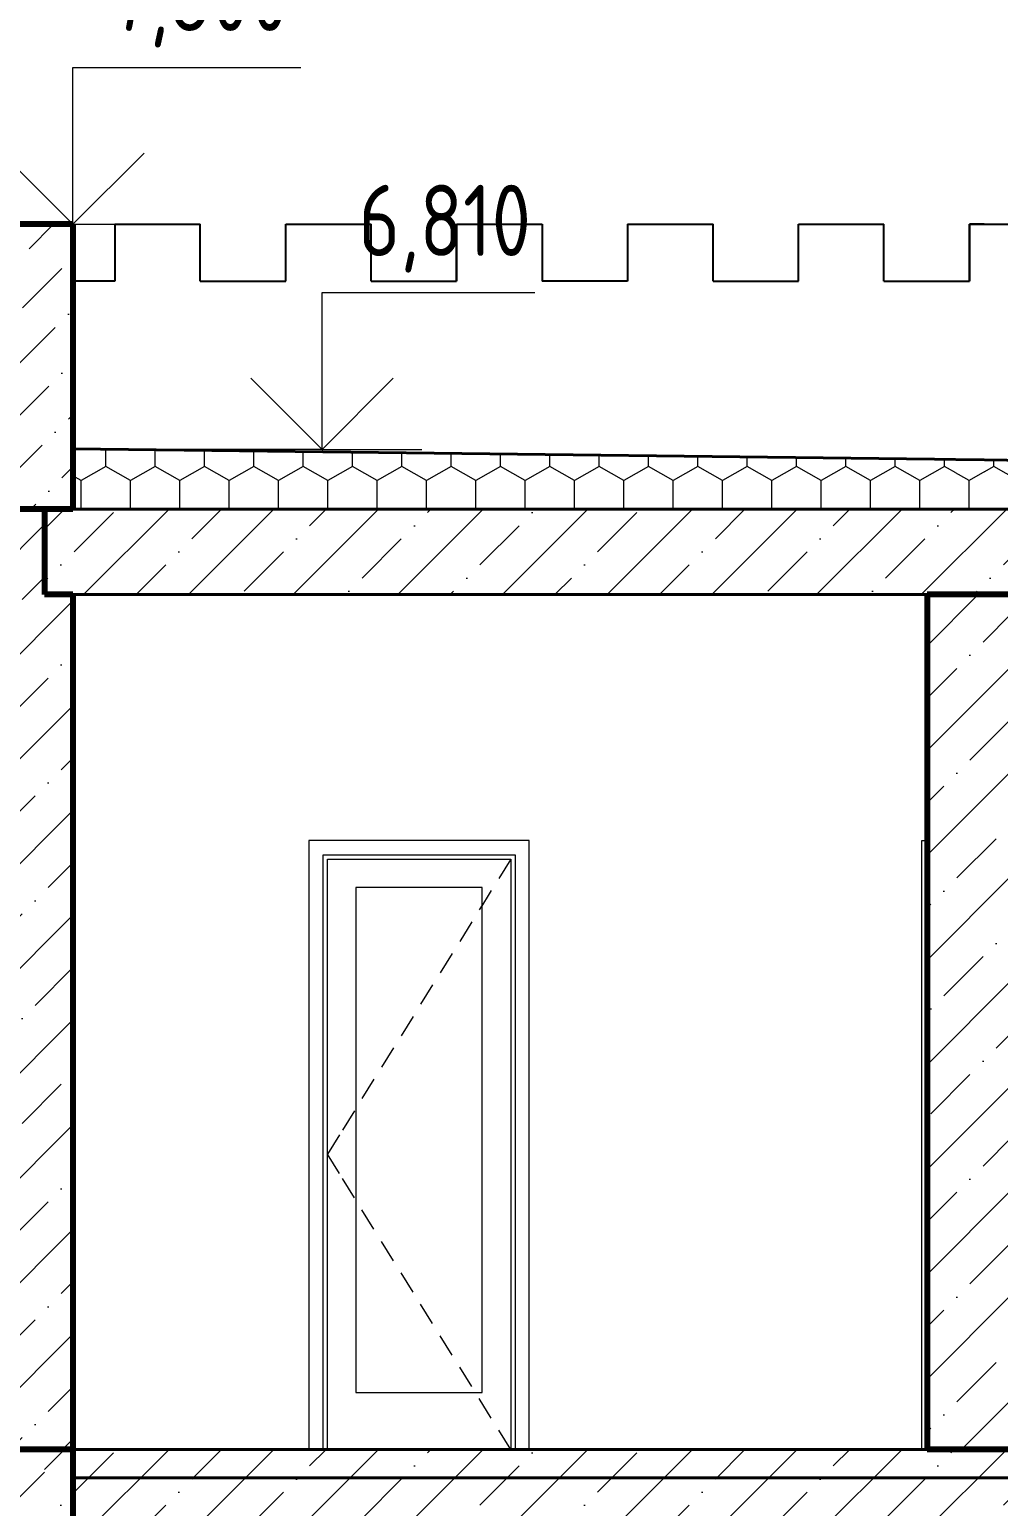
# Model space of a CAD drawing. Header units: feet. Extents: x -10410 to 374725, y -46422 to 88923.
# Drawn here: x 156396 to 159798, y 3100 to 8283 of the extents above; entities that cross this region are included whole.
import ezdxf
from ezdxf.enums import TextEntityAlignment as Align

# ---------------------------------------------------------------- set-up
doc = ezdxf.new("R2010")
doc.units = ezdxf.units.FT
doc.header["$MEASUREMENT"] = 0
doc.set_wipeout_variables(frame=1)
doc.linetypes.add('Wipeout_Contour', pattern=[1000, 0, -1000])
doc.layers.add('Интерьер - Мебель', color=7, linetype='Continuous')
doc.layers.add('Конструктив - Стены Несущие', color=7, linetype='Continuous')
for name, color, linetype, lineweight in [('Интерьер - Мебель_Ном._пера__1', 7, 'Continuous', 20), ('Конструктив - Перекрытия_Ном._пера__21', 7, 'Continuous', 40), ('Конструктив - Стены Несущие_Ном._пера__120', 7, 'Continuous', 5), ('Конструктив - Стены Несущие_Ном._пера__47', 7, 'Continuous', 80), ('Конструктив - Стены Несущие_Ном._пера__74', 255, 'Continuous', 0)]:
    doc.layers.add(name, color=color, linetype=linetype, lineweight=lineweight)
doc.layers.add('Конструктив - Стены Несущие_Ном._пера__87', color=7, linetype='Continuous', lineweight=25, true_color=0x6a6a6a)
doc.styles.add('СГЕНЕРИР_СТИЛЬ_2', font='CS_Gost2304.shx')

# ---------------------------------------------------------------- blocks, each defined once
blk = doc.blocks.new('Отметка высоты 18_5')
at = {"layer": 'Интерьер - Мебель_Ном._пера__1', "linetype": 'Continuous'}
for p, q in [((0, 0), (0, 550)), ((0, 550), (746.7, 550)), ((0, 0), (-250, 250)), ((0, 0), (250, 250)), ((0, 0), (-550, 0)), ((0, 0), (350, 0))]:
    blk.add_line(p, q, dxfattribs=at)
at = {"layer": 'Интерьер - Мебель_Ном._пера__1', "style": 'СГЕНЕРИР_СТИЛЬ_2'}
blk.add_attdef('ac_toplevel', text='', height=250, dxfattribs=at).set_placement((0, 603.5), align=Align.BOTTOM_LEFT)
blk = doc.blocks.new('Отметка высоты 18_3')
at = {"layer": 'Интерьер - Мебель_Ном._пера__1', "linetype": 'Continuous'}
for p, q in [((0, 0), (0, 550)), ((0, 550), (800, 550)), ((0, 0), (-250, 250)), ((0, 0), (250, 250)), ((0, 0), (-550, 0)), ((0, 0), (350, 0))]:
    blk.add_line(p, q, dxfattribs=at)
at = {"layer": 'Интерьер - Мебель_Ном._пера__1', "style": 'СГЕНЕРИР_СТИЛЬ_2'}
blk.add_attdef('ac_toplevel', text='', height=250, dxfattribs=at).set_placement((0, 603.5), align=Align.BOTTOM_LEFT)

msp = doc.modelspace()

# ---------------------------------------------------------------- linework, layer by layer
at = {"layer": 'Конструктив - Перекрытия_Ном._пера__21', "linetype": 'Continuous'}
msp.add_line((165748.16301, 3200), (156548.16301, 3200), dxfattribs=at)
at = {"layer": 'Конструктив - Стены Несущие_Ном._пера__47', "linetype": 'Continuous'}
msp.add_line((156448.16295, 6600), (156448.16295, 6300), dxfattribs=at)

# ---------------------------------------------------------------- wipeouts: each hides what was drawn before it
at = {"color": 254, "linetype": 'Wipeout_Contour', "lineweight": 0, "ltscale": 639428.527625}
msp.add_wipeout([(159748.60091, 7600.00001), (159648.60092, 7600.00001), (159648.60092, 6600), (159748.60091, 6600)], dxfattribs=at).dxf.layer = 'Конструктив - Стены Несущие'
at = {"color": 254, "linetype": 'Wipeout_Contour', "lineweight": 0, "ltscale": 1742686.596164516}
msp.add_wipeout([(156548.16301, 6300), (156548.16301, 3300), (157376.77192, 3300), (157376.77192, 5436.99999), (158150.7719, 5436.99999), (158150.7719, 3300), (159529.16302, 3300), (159529.16302, 5386.99999), (159529.16302, 5436.99999), (159548.16301, 5436.99999), (159548.16301, 6300)], dxfattribs=at).dxf.layer = 'Конструктив - Стены Несущие'

# ---------------------------------------------------------------- next in the draw order: hatches: boundary and pattern name
at = {"layer": 'Конструктив - Стены Несущие_Ном._пера__120', "linetype": 'Continuous'}
h = msp.add_hatch(dxfattribs=at)
h.set_pattern_fill('ЖЕЛЕЗОБЕТОН', color=256, style=0, pattern_type=2)
h.set_pattern_definition([(45, (156348.16, 1650), (-183.848, 183.848), []), (45, (156256.24, 1741.92), (-183.848, 183.848), [195, -65, 0, -65])])
h.paths.add_polyline_path([(156548.16301, 3000), (156448.16295, 3000), (156448.16295, 3300), (156148.16301, 3300), (156148.16301, 0), (156548.16301, 0)])

# ---------------------------------------------------------------- next in the draw order: linework, layer by layer
at = {"layer": 'Конструктив - Перекрытия_Ном._пера__21', "linetype": 'Continuous'}
msp.add_line((159548.16301, 6300), (156548.16301, 6300), dxfattribs=at)
at = {"layer": 'Конструктив - Стены Несущие_Ном._пера__47', "linetype": 'Continuous'}
for p, q in [((156548.16301, 6300), (156448.16295, 6300)), ((156548.16301, 6300), (156548.16301, -2700.00002)), ((159848.16301, 6300), (159548.16301, 6300))]:
    msp.add_line(p, q, dxfattribs=at)
at = {"layer": 'Конструктив - Стены Несущие_Ном._пера__47', "linetype": 'Continuous', "flags": 128}
msp.add_lwpolyline([(156548.16301, 3300), (156448.16295, 3300), (156148.16301, 3300)], dxfattribs=at)
at = {"layer": 'Конструктив - Стены Несущие_Ном._пера__87', "linetype": 'Continuous'}
for p, q in [((159748.60091, 7600), (159696.25976, 7600)), ((159696.25976, 7600), (159996.13239, 7600)), ((159696.25976, 7600), (159696.25976, 7400)), ((159696.25976, 7400), (159696.25976, 7600))]:
    msp.add_line(p, q, dxfattribs=at)

# ---------------------------------------------------------------- next in the draw order: wipeouts: each hides what was drawn before it
at = {"color": 254, "linetype": 'Wipeout_Contour', "lineweight": 0, "ltscale": 633034.124115}
msp.add_wipeout([(156548.16301, 7599.99998), (156548.16301, 6600), (159648.60091, 6600), (159648.60091, 7599.99998)], dxfattribs=at).dxf.layer = 'Конструктив - Стены Несущие'
at = {"color": 254, "linetype": 'Wipeout_Contour', "lineweight": 0, "ltscale": 629862.29697}
msp.add_wipeout([(157376.77191, 3300), (157426.77191, 3300), (157426.77191, 5387), (157376.77191, 5437)], dxfattribs=at).dxf.layer = 'Конструктив - Стены Несущие'
at = {"color": 254, "linetype": 'Wipeout_Contour', "lineweight": 0, "ltscale": 632757.128439}
msp.add_wipeout([(158100.77191, 3300.00001), (158150.77188, 3300.00001), (158150.77188, 5436.99999), (158100.77191, 5387.00002)], dxfattribs=at).dxf.layer = 'Конструктив - Стены Несущие'
at = {"color": 254, "linetype": 'Wipeout_Contour', "lineweight": 0, "ltscale": 638408.140219}
msp.add_wipeout([(159529.16301, 3300), (159548.16301, 3300), (159548.16301, 5437), (159529.16301, 5437)], dxfattribs=at).dxf.layer = 'Конструктив - Стены Несущие'

# ---------------------------------------------------------------- next in the draw order: hatches: boundary and pattern name
at = {"layer": 'Конструктив - Стены Несущие_Ном._пера__120', "linetype": 'Continuous'}
h = msp.add_hatch(dxfattribs=at)
h.set_pattern_fill('ЛИНИИ_НАКЛОННЫЕ_ШТРИХПУН_B2', color=256, style=0, pattern_type=2)
h.set_pattern_definition([(45, (156348.16, 7100), (-183.85, 183.85), [195, -65, 0, -65]), (45, (156371.14, 7306.83), (-183.85, 183.85), [195, -65, 0, -65])])
h.paths.add_polyline_path([(156548.16301, 7600), (156148.16301, 7600), (156148.16301, 6600), (156548.16301, 6600)])
h = msp.add_hatch(dxfattribs=at)
h.set_pattern_fill('СЕТКА_ШЕСТИУГОЛЬНАЯ', color=256, style=0, pattern_type=2)
h.set_pattern_definition([(90, (0, 0), (-173.20508, 0), [100, -200]), (90, (-86.6, 150), (-173.20508, 0), [100, -200]), (150, (-3e-13, 100), (86.60254, 150), [100, -200]), (150, (-173.2, 100), (86.60254, 150), [100, -200]), (210, (0, 0), (-86.60254, 150), [100, -200]), (210, (-173.2, -6e-13), (-86.60254, 150), [100, -200])])
h.paths.add_polyline_path([(156548.16301, 6600), (165748.16301, 6600), (165748.16301, 6700), (156548.16301, 6812.01401)])
h = msp.add_hatch(dxfattribs=at)
h.set_pattern_fill('ЖЕЛЕЗОБЕТОН', color=256, style=0, pattern_type=2)
h.set_pattern_definition([(45, (156323.16, 4950), (-183.848, 183.848), []), (45, (156231.24, 5041.92), (-183.848, 183.848), [195, -65, 0, -65])])
h.paths.add_polyline_path([(156098.16301, 6300), (156098.16301, 3300), (156548.16301, 3300), (156548.16301, 6300), (156448.16295, 6300), (156448.16295, 6600), (156148.16329, 6600), (156148.16329, 6300)])
h = msp.add_hatch(dxfattribs=at)
h.set_pattern_fill('ЖЕЛЕЗОБЕТОН', color=256, style=0, pattern_type=2)
h.set_pattern_definition([(45, (161148.16, 6450), (-183.848, 183.848), []), (45, (161056.24, 6541.92), (-183.848, 183.848), [195, -65, 0, -65])])
h.paths.add_polyline_path([(165848.16288, 6300), (165848.16288, 6600), (156448.16295, 6600), (156448.16295, 6300)])
h = msp.add_hatch(dxfattribs=at)
h.set_pattern_fill('ЖЕЛЕЗОБЕТОН', color=256, style=0, pattern_type=2)
h.set_pattern_definition([(45, (159698.16, 4800), (-183.848, 183.848), []), (45, (159606.24, 4891.92), (-183.848, 183.848), [195, -65, 0, -65])])
h.paths.add_polyline_path([(159848.16301, 3300), (159848.16301, 6300), (159548.16301, 6300), (159548.16301, 3300)])

# ---------------------------------------------------------------- next in the draw order: linework, layer by layer
at = {"layer": 'Конструктив - Перекрытия_Ном._пера__21', "linetype": 'Continuous'}
for p, q in [((165748.16301, 6700), (156548.16301, 6812.01401)), ((165748.16301, 6600), (156548.16301, 6600))]:
    msp.add_line(p, q, dxfattribs=at)
at = {"layer": 'Конструктив - Стены Несущие_Ном._пера__120', "linetype": 'Continuous'}
for p, q in [((159529.16301, 3300), (159529.16301, 5437)), ((159529.16301, 5437), (159548.16301, 5437))]:
    msp.add_line(p, q, dxfattribs=at)
at = {"layer": 'Конструктив - Стены Несущие_Ном._пера__47', "linetype": 'Continuous'}
for p, q in [((156548.16301, 7600), (156148.16301, 7600)), ((156548.16301, 7600), (156548.16301, 6600)), ((159548.16301, 6300), (159548.16301, 3300)), ((159848.16301, 3300), (159548.16301, 3300))]:
    msp.add_line(p, q, dxfattribs=at)
at = {"layer": 'Конструктив - Стены Несущие_Ном._пера__47', "linetype": 'Continuous', "flags": 128}
msp.add_lwpolyline([(156548.16301, 6600), (156448.16295, 6600), (156148.16301, 6600)], dxfattribs=at)
at = {"layer": 'Конструктив - Стены Несущие_Ном._пера__87', "linetype": 'Continuous'}
for p, q in [((156694.95601, 7600), (156995.438, 7600)), ((156694.95601, 7600), (156995.438, 7600)), ((156694.95601, 7600), (156694.95601, 7400)), ((156995.438, 7400), (156995.438, 7600)), ((157295.438, 7600), (157595.67157, 7600)), ((157295.438, 7400), (157295.438, 7600)), ((157295.438, 7600), (157595.67157, 7600)), ((157595.67157, 7400), (157595.67157, 7600)), ((157895.67157, 7600), (158195.5442, 7600)), ((157895.67157, 7600), (157895.67157, 7400)), ((157895.67157, 7400), (157895.67157, 7600)), ((157895.67157, 7600), (158195.5442, 7600)), ((158195.5442, 7600), (158195.5442, 7400)), ((158495.5442, 7600), (158796.02619, 7600)), ((158495.5442, 7600), (158495.5442, 7400)), ((158495.5442, 7600), (158796.02619, 7600)), ((158796.02619, 7400), (158796.02619, 7600)), ((159096.02619, 7600), (159396.25976, 7600)), ((159096.02619, 7400), (159096.02619, 7600)), ((159096.02619, 7600), (159396.25976, 7600)), ((159396.25976, 7400), (159396.25976, 7600)), ((156694.95601, 7400), (156548.16301, 7400)), ((156995.438, 7400), (157295.438, 7400)), ((157595.67157, 7400), (157895.67157, 7400)), ((158495.5442, 7400), (158195.5442, 7400)), ((158796.02619, 7400), (159096.02619, 7400)), ((159396.25976, 7400), (159696.25976, 7400))]:
    msp.add_line(p, q, dxfattribs=at)

# ---------------------------------------------------------------- next in the draw order: block references
at = {"layer": 'Интерьер - Мебель', "linetype": 'Continuous'}
ref = msp.add_blockref('Отметка высоты 18_3', (156548.16301, 7600), dxfattribs=dict(at, zscale=1000))
ref.add_attrib('ac_toplevel', ' 7,600', dxfattribs={"layer": 'Интерьер - Мебель_Ном._пера__1', "color": 7, "height": 250, "style": 'СГЕНЕРИР_СТИЛЬ_2'}).set_placement((156548.16301, 8203.45515), align=Align.BOTTOM_LEFT)
ref = msp.add_blockref('Отметка высоты 18_5', (157422.90473, 6810.01401), dxfattribs=dict(at, zscale=1000))
ref.add_attrib('ac_toplevel', ' 6,810', dxfattribs={"layer": 'Интерьер - Мебель_Ном._пера__1', "color": 7, "height": 250, "style": 'СГЕНЕРИР_СТИЛЬ_2'}).set_placement((157422.90473, 7413.46916), align=Align.BOTTOM_LEFT)

# ---------------------------------------------------------------- next in the draw order: wipeouts: each hides what was drawn before it
at = {"color": 254, "linetype": 'Wipeout_Contour', "lineweight": 0, "ltscale": 631426.299569}
msp.add_wipeout([(158150.77191, 5437), (157376.77191, 5437), (157426.77191, 5387), (158100.77191, 5387)], dxfattribs=at).dxf.layer = 'Конструктив - Стены Несущие'
at = {"color": 254, "linetype": 'Wipeout_Contour', "lineweight": 0, "ltscale": 629988.684882}
msp.add_wipeout([(157426.77191, 3300), (157441.77191, 3300), (157441.77191, 5360.00001), (157426.77191, 5360.00001)], dxfattribs=at).dxf.layer = 'Конструктив - Стены Несущие'
at = {"color": 254, "linetype": 'Wipeout_Contour', "lineweight": 0, "ltscale": 632623.636619}
msp.add_wipeout([(158085.77191, 3300), (158100.77192, 3300), (158100.77192, 5359.99999), (158085.77191, 5359.99999)], dxfattribs=at).dxf.layer = 'Конструктив - Стены Несущие'

# ---------------------------------------------------------------- next in the draw order: linework, layer by layer
at = {"layer": 'Конструктив - Стены Несущие_Ном._пера__120', "linetype": 'Continuous'}
for p, q in [((157376.77191, 5437), (157376.77191, 3300)), ((158150.77191, 5437), (157376.77191, 5437)), ((158150.77191, 3300), (158150.77191, 5437))]:
    msp.add_line(p, q, dxfattribs=at)

# ---------------------------------------------------------------- next in the draw order: wipeouts: each hides what was drawn before it
at = {"color": 254, "linetype": 'Wipeout_Contour', "lineweight": 0, "ltscale": 1262841.005277583}
msp.add_wipeout([(158100.77192, 5387.00002), (157426.77191, 5386.99999), (157426.77191, 5359.99999), (157441.77192, 5359.99999), (157441.77192, 5372.00001), (158085.77188, 5372.00001), (158085.77188, 5359.99999), (158100.77192, 5359.99999)], dxfattribs=at).dxf.layer = 'Конструктив - Стены Несущие'
at = {"color": 254, "linetype": 'Wipeout_Contour', "lineweight": 0, "ltscale": 630221.289116}
msp.add_wipeout([(157441.77191, 3500), (157541.77191, 3500), (157541.77191, 5272), (157441.77191, 5272)], dxfattribs=at).dxf.layer = 'Конструктив - Стены Несущие'
at = {"color": 254, "linetype": 'Wipeout_Contour', "lineweight": 0, "ltscale": 632396.414493}
msp.add_wipeout([(158085.77191, 3500), (158085.77191, 5272), (157985.77191, 5272), (157985.77191, 3500)], dxfattribs=at).dxf.layer = 'Конструктив - Стены Несущие'

# ---------------------------------------------------------------- next in the draw order: linework, layer by layer
at = {"layer": 'Конструктив - Стены Несущие_Ном._пера__74', "linetype": 'Continuous'}
for p in [(157484.00664, 4403.94283), (157484.00664, 4268.05717)]:
    msp.add_line(p, (157441.77191, 4336), dxfattribs=at)

# ---------------------------------------------------------------- next in the draw order: wipeouts: each hides what was drawn before it
at = {"color": 254, "linetype": 'Wipeout_Contour', "lineweight": 0, "ltscale": 947117.719301}
msp.add_wipeout([(158085.77191, 5372), (157441.77191, 5372), (157441.77191, 5272), (157541.77191, 5272), (157985.77191, 5272), (158085.77191, 5272)], dxfattribs=at).dxf.layer = 'Конструктив - Стены Несущие'
at = {"color": 254, "linetype": 'Wipeout_Contour', "lineweight": 0, "ltscale": 946806.950355}
msp.add_wipeout([(158085.77191, 3300), (158085.77191, 3500), (157985.77191, 3500), (157541.77191, 3500), (157441.77191, 3500), (157441.77191, 3300)], dxfattribs=at).dxf.layer = 'Конструктив - Стены Несущие'

# ---------------------------------------------------------------- next in the draw order: hatches: boundary and pattern name
at = {"layer": 'Конструктив - Стены Несущие_Ном._пера__120', "linetype": 'Continuous'}
h = msp.add_hatch(dxfattribs=at)
h.set_pattern_fill('ЖЕЛЕЗОБЕТОН', color=256, style=0, pattern_type=2)
h.set_pattern_definition([(45, (161148.16, 3150), (-183.848, 183.848), []), (45, (161056.24, 3241.92), (-183.848, 183.848), [195, -65, 0, -65])])
h.paths.add_polyline_path([(165848.16288, 3000), (165848.16288, 3300), (156448.16295, 3300), (156448.16295, 3000)])

# ---------------------------------------------------------------- next in the draw order: linework, layer by layer
at = {"layer": 'Конструктив - Перекрытия_Ном._пера__21', "linetype": 'Continuous'}
msp.add_line((159548.16301, 3300), (156548.16301, 3300), dxfattribs=at)
at = {"layer": 'Конструктив - Стены Несущие_Ном._пера__120', "linetype": 'Continuous'}
for p, q in [((157426.77191, 3300), (157426.77191, 5387)), ((157426.77191, 5387), (158100.77191, 5387)), ((157441.77191, 5272), (157441.77191, 5372)), ((157441.77191, 5372), (158085.77191, 5372)), ((158085.77191, 5372), (158085.77191, 5272)), ((158100.77191, 5387), (158100.77191, 3300)), ((157441.77191, 3500), (157441.77191, 5272)), ((158085.77191, 5272), (158085.77191, 3500)), ((157441.77191, 3300), (157441.77191, 3500)), ((158085.77191, 3500), (158085.77191, 3300))]:
    msp.add_line(p, q, dxfattribs=at)
at = {"layer": 'Конструктив - Стены Несущие_Ном._пера__74', "linetype": 'Continuous'}
for p, q in [((158085.77191, 5372), (158043.53718, 5304.05717)), ((158085.77191, 3300), (158043.53718, 3367.94283))]:
    msp.add_line(p, q, dxfattribs=at)

# ---------------------------------------------------------------- next in the draw order: wipeouts: each hides what was drawn before it
at = {"color": 254, "linetype": 'Wipeout_Contour', "lineweight": 0, "ltscale": 631308.851467}
msp.add_wipeout([(157985.77191, 3500), (157985.77191, 5272), (157541.77191, 5272), (157541.77191, 3500)], dxfattribs=at).dxf.layer = 'Конструктив - Стены Несущие'

# ---------------------------------------------------------------- next in the draw order: linework, layer by layer
at = {"layer": 'Конструктив - Стены Несущие_Ном._пера__120', "linetype": 'Continuous'}
for p, q in [((157541.77191, 5272), (157541.77191, 3500)), ((157985.77191, 5272), (157541.77191, 5272)), ((157985.77191, 3500), (157985.77191, 5272)), ((157541.77191, 3500), (157985.77191, 3500))]:
    msp.add_line(p, q, dxfattribs=at)
at = {"layer": 'Конструктив - Стены Несущие_Ном._пера__74', "linetype": 'Continuous'}
for p, q in [((158017.14047, 5261.59291), (157974.90574, 5193.65008)), ((157948.50904, 5151.18582), (157906.27431, 5083.24299)), ((157879.8776, 5040.77872), (157837.64287, 4972.8359)), ((157811.24616, 4930.37163), (157769.01143, 4862.4288)), ((157742.61473, 4819.96454), (157700.38, 4752.02171)), ((157673.98329, 4709.55745), (157631.74856, 4641.61462)), ((157605.35186, 4599.15035), (157563.11713, 4531.20753)), ((157536.72042, 4488.74326), (157494.48569, 4420.80044)), ((157536.72042, 4183.25674), (157494.48569, 4251.19956)), ((157605.35186, 4072.84965), (157563.11713, 4140.79247)), ((157673.98329, 3962.44255), (157631.74856, 4030.38538)), ((157742.61473, 3852.03546), (157700.38, 3919.97829)), ((157811.24616, 3741.62837), (157769.01143, 3809.5712)), ((157879.8776, 3631.22128), (157837.64287, 3699.1641)), ((157948.50904, 3520.81418), (157906.27431, 3588.75701)), ((158017.14047, 3410.40709), (157974.90574, 3478.34992))]:
    msp.add_line(p, q, dxfattribs=at)

doc.saveas('drawing.dxf')
